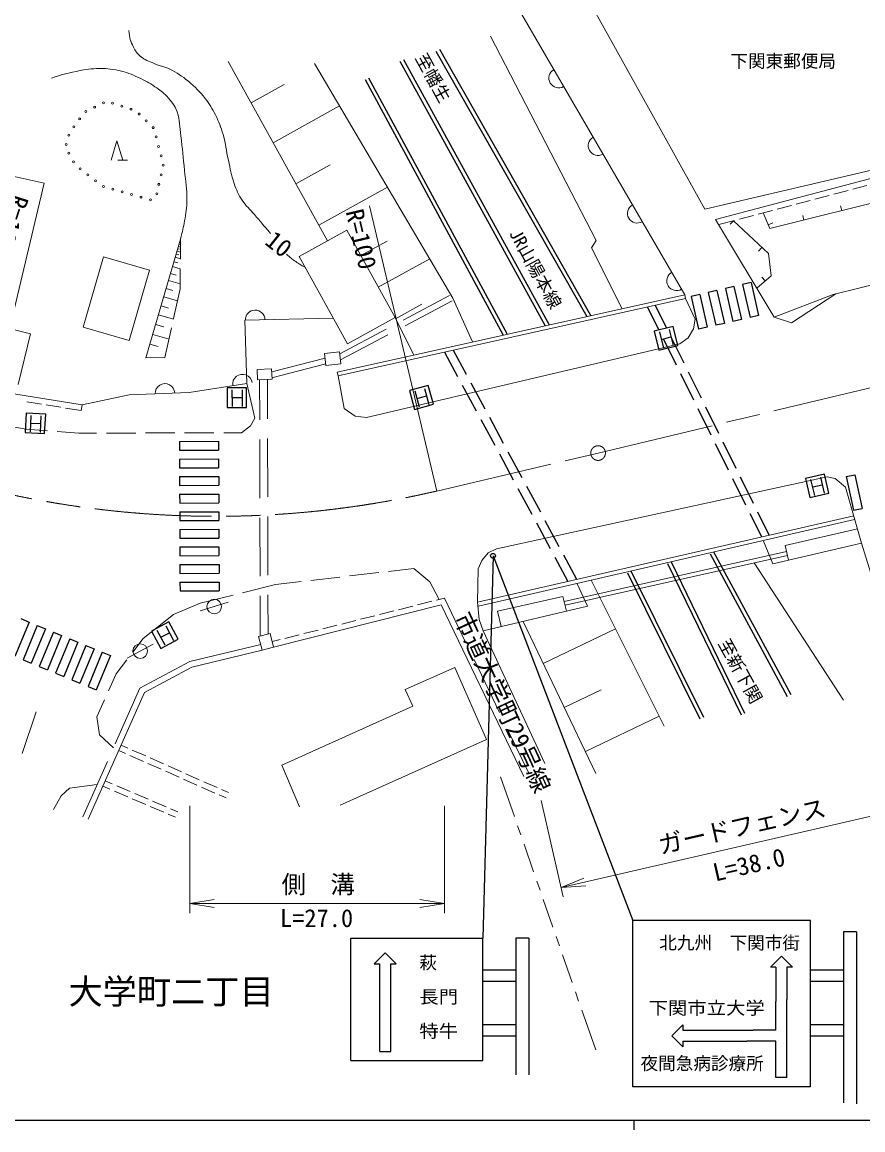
# Model space of a CAD drawing. Units: millimetres, scale not verified. Extents: x 40000 to 680000, y 20000 to 380000.
# Drawn here: x 205416 to 291452, y 204000 to 317359 of the extents above; entities that cross this region are included whole.
import ezdxf
from ezdxf.enums import TextEntityAlignment as Align

# ---------------------------------------------------------------- set-up
doc = ezdxf.new("R2010")
doc.units = ezdxf.units.MM
doc.header["$LTSCALE"] = 1000
doc.linetypes.add('CHAIN', pattern=[18.5, 12, -1.5, 3.5, -1.5])
for name, color, linetype, lineweight in [('M-BMK', 2, 'CHAIN', 13), ('M-BMK-HTXT', 7, 'Continuous', 13), ('M-STR-HTXT', 7, 'Continuous', 13), ('M-STR-STR1', 1, 'Continuous', 25), ('M-STR-STR3', 7, 'Continuous', 25), ('M-STR-STRC', 7, 'Continuous', 25), ('M-TTL-BAND', 7, 'Continuous', 25), ('M-WORK', 1, 'Continuous', 13)]:
    doc.layers.add(name, color=color, linetype=linetype, lineweight=lineweight)
doc.styles.add('ＭＳ ゴシック', font='')
doc.styles.get('ＭＳ ゴシック').set_extended_font_data('MS Gothic')

# ---------------------------------------------------------------- blocks, each defined once
blk = doc.blocks.new('open_arrow')
at = {"color": 0, "linetype": 'Continuous', "lineweight": -2}
blk.add_lwpolyline([(7.5, 1.25), (0, 0), (7.5, -1.25)], dxfattribs=at)

msp = doc.modelspace()

# ---------------------------------------------------------------- linework, layer by layer
at = {"layer": 'M-BMK'}
for p, q in [((264358, 273260), (361603, 296571)), ((247852, 269375), (264358, 273260))]:
    msp.add_line(p, q, dxfattribs=at)
msp.add_circle((264358, 273260), 750, dxfattribs=at)
msp.add_arc((225247, 366787), 100000, 252.27411, 283.06411, dxfattribs=at)
at = {"layer": 'M-BMK-HTXT'}
for p, q in [((206866, 246779), (205418, 242518)), ((254376, 240134), (255790, 236069)), ((256119, 235125), (256448, 234180)), ((256777, 233236), (257763, 230403)), ((258092, 229458), (258420, 228514)), ((258749, 227569), (259735, 224736)), ((260064, 223792), (260393, 222847)), ((260722, 221903), (261708, 219069)), ((262037, 218125), (262365, 217181)), ((262694, 216236), (264109, 212172))]:
    msp.add_line(p, q, dxfattribs=at)
at = {"layer": 'M-STR-HTXT'}
for p, q in [((247852, 269375), (240979, 298578)), ((222570, 237169), (222570, 226169)), ((248622, 237169), (248622, 226169)), ((258520, 237702), (260786, 227830)), ((260562, 228805), (297383, 237257)), ((222570, 227169), (248622, 227169))]:
    msp.add_line(p, q, dxfattribs=at)
at = {"layer": 'M-STR-STR1'}
for p, q in [((270596, 285849), (269428, 288202)), ((271375, 286028), (270207, 288381)), ((272375, 282266), (271041, 284953)), ((273153, 282445), (271819, 285132)), ((248645, 283580), (249982, 281096)), ((250897, 281290), (249567, 283760)), ((274153, 278683), (272819, 281370)), ((274931, 278862), (273598, 281549)), ((250457, 280215), (251879, 277574)), ((252794, 277768), (251371, 280409)), ((275932, 275100), (274598, 277787)), ((276710, 275279), (275376, 277966)), ((252353, 276693), (253776, 274052)), ((254690, 274246), (253268, 276887)), ((278488, 271696), (277155, 274383)), ((256587, 270724), (255164, 273366)), ((277710, 271517), (276376, 274204)), ((254250, 273172), (255672, 270530)), ((258483, 267203), (257061, 269844)), ((279488, 267934), (278155, 270621)), ((280267, 268113), (278933, 270800)), ((256146, 269650), (257569, 267008)), ((281101, 264685), (279933, 267038)), ((281879, 264864), (280711, 267218)), ((258043, 266128), (259465, 263487)), ((260380, 263681), (258957, 266322)), ((259939, 262606), (261277, 260122)), ((262184, 260330), (260854, 262800))]:
    msp.add_line(p, q, dxfattribs=at)
at = {"layer": 'M-STR-STR3'}
for p, q in [((247768, 314396), (263195, 287226)), ((248115, 314594), (263604, 287316)), ((244082, 313354), (258946, 286281)), ((244433, 313546), (259352, 286371)), ((240520, 311487), (254653, 285326)), ((240872, 311677), (255059, 285416)), ((276169, 263139), (284075, 248539)), ((271472, 261967), (278983, 246464)), ((271832, 262141), (279343, 246639)), ((275817, 262949), (283723, 248349)), ((267358, 261016), (274778, 246051)), ((267716, 261193), (275136, 246228))]:
    msp.add_line(p, q, dxfattribs=at)
at = {"layer": 'M-STR-STRC'}
for p, q in [((278260, 290296), (277383, 290094)), ((278260, 290296), (279033, 286940)), ((280014, 290701), (279137, 290498)), ((279137, 290498), (279910, 287142)), ((280014, 290701), (280788, 287345)), ((274752, 289488), (273875, 289286)), ((273875, 289286), (274648, 285930)), ((274752, 289488), (275525, 286132)), ((276506, 289892), (275629, 289690)), ((275629, 289690), (276402, 286334)), ((276506, 289892), (277279, 286536)), ((277383, 290094), (278156, 286738)), ((279033, 286940), (278156, 286738)), ((280788, 287345), (279910, 287142)), ((272026, 286223), (270086, 285738)), ((270086, 285738), (270572, 283798)), ((271621, 285911), (272035, 284257)), ((272512, 284283), (272026, 286223)), ((275525, 286132), (274648, 285930)), ((277279, 286536), (276402, 286334)), ((271075, 284011), (270662, 285660)), ((270853, 284899), (271815, 285140)), ((270572, 283798), (272512, 284283)), ((246980, 280190), (245050, 279664)), ((247506, 278260), (246980, 280190)), ((228384, 279937), (226384, 279929)), ((226384, 279929), (226391, 277929)), ((226931, 278016), (226925, 279715)), ((226928, 278931), (227919, 278935)), ((227916, 279730), (227923, 278025)), ((228391, 277937), (228384, 279937)), ((245050, 279664), (245577, 277734)), ((246075, 277958), (245628, 279598)), ((245835, 278841), (246791, 279102)), ((246582, 279869), (247030, 278224)), ((226391, 277929), (228391, 277937)), ((245577, 277734), (247506, 278260)), ((205825, 277358), (205720, 275361)), ((207823, 277253), (205825, 277358)), ((206264, 275417), (206354, 277114)), ((207344, 277073), (207254, 275370)), ((207717, 275255), (207823, 277253)), ((206312, 276331), (207302, 276279)), ((205720, 275361), (207717, 275255)), ((221512, 274448), (225515, 274463)), ((221512, 274448), (221515, 273548)), ((225515, 274463), (225519, 273563)), ((221515, 273548), (225519, 273563)), ((221519, 272648), (225522, 272663)), ((221519, 272648), (221522, 271748)), ((225522, 272663), (225526, 271763)), ((221522, 271748), (225526, 271763)), ((287512, 271107), (285566, 270645)), ((287974, 269161), (287512, 271107)), ((289758, 270848), (290637, 271039)), ((290637, 271039), (291386, 267595)), ((221525, 270848), (225529, 270863)), ((221525, 270848), (221529, 269948)), ((221529, 269948), (225532, 269963)), ((225529, 270863), (225532, 269963)), ((285566, 270645), (286028, 268699)), ((286534, 268907), (286141, 270560)), ((286322, 269797), (287287, 270026)), ((287103, 270800), (287497, 269141)), ((289758, 270848), (290507, 267404)), ((221532, 269048), (225536, 269063)), ((221532, 269048), (221536, 268148)), ((225536, 269063), (225539, 268163)), ((286028, 268699), (287974, 269161)), ((221536, 268148), (225539, 268163)), ((290507, 267404), (291386, 267595)), ((221539, 267248), (225543, 267263)), ((221539, 267248), (221542, 266348)), ((225543, 267263), (225546, 266363)), ((221542, 266348), (225546, 266363)), ((221546, 265448), (225550, 265463)), ((221546, 265448), (221549, 264548)), ((225550, 265463), (225553, 264563)), ((221549, 264548), (225553, 264563)), ((221553, 263648), (225556, 263663)), ((221553, 263648), (221556, 262748)), ((225556, 263663), (225560, 262763)), ((221556, 262748), (225560, 262763)), ((221560, 261848), (225563, 261863)), ((225563, 261863), (225567, 260963)), ((253605, 262735), (252569, 223613)), ((253605, 262735), (267911, 225415)), ((221560, 261848), (221563, 260948)), ((221563, 260948), (225567, 260963)), ((221566, 260048), (225570, 260063)), ((221566, 260048), (221570, 259148)), ((225570, 260063), (225573, 259163)), ((221570, 259148), (225573, 259163)), ((205293, 256314), (206125, 255971)), ((206125, 255971), (204673, 252451)), ((206957, 255627), (205505, 252108)), ((207789, 255284), (206337, 251765)), ((206957, 255627), (207789, 255284)), ((220425, 255980), (218663, 255034)), ((220045, 253602), (219241, 255099)), ((220109, 255578), (220916, 254076)), ((221371, 254219), (220425, 255980)), ((208621, 254941), (207169, 251421)), ((209453, 254597), (208001, 251078)), ((208621, 254941), (209453, 254597)), ((210285, 254254), (208832, 250735)), ((210285, 254254), (211117, 253911)), ((218663, 255034), (219610, 253272)), ((219610, 253272), (221371, 254219)), ((219612, 254408), (220485, 254878)), ((211117, 253911), (209664, 250392)), ((211949, 253568), (210496, 250048)), ((212780, 253224), (211328, 249705)), ((211949, 253568), (212780, 253224)), ((213612, 252881), (212160, 249362)), ((213612, 252881), (214444, 252538)), ((205505, 252108), (206337, 251765)), ((214444, 252538), (212992, 249018)), ((207169, 251421), (208001, 251078)), ((208832, 250735), (209664, 250392)), ((210496, 250048), (211328, 249705)), ((212160, 249362), (212992, 249018)), ((286103, 225415), (267911, 225415)), ((267911, 208385), (267911, 225415)), ((286103, 208385), (286103, 225415)), ((239069, 223613), (252569, 223613)), ((239069, 211113), (239069, 223613)), ((252569, 211113), (252569, 223613)), ((255929, 223613), (255929, 209613)), ((257273, 223613), (255929, 223613)), ((257273, 223613), (257273, 209613)), ((290807, 224261), (289463, 224261)), ((289463, 224261), (289463, 206752)), ((290807, 224261), (290807, 206671)), ((242569, 222113), (241449, 220993)), ((243689, 220993), (242569, 222113)), ((281999, 220652), (283119, 221772)), ((283119, 221772), (284239, 220652)), ((241449, 220993), (242009, 220993)), ((242015, 212031), (242004, 220993)), ((243129, 220993), (243689, 220993)), ((243129, 212033), (243129, 220993)), ((255929, 220341), (252569, 220341)), ((282559, 220652), (281999, 220652)), ((282559, 220652), (282559, 217137)), ((284239, 220652), (283679, 220652)), ((283679, 220652), (283680, 217336)), ((289463, 220341), (286103, 220341)), ((252569, 219221), (255929, 219221)), ((286103, 219221), (289463, 219221)), ((282559, 214190), (282559, 217137)), ((283671, 209353), (283680, 217336)), ((255929, 214741), (252569, 214741)), ((271911, 213630), (273031, 214750)), ((273031, 214750), (273031, 214190)), ((289463, 214741), (286103, 214741)), ((252569, 213621), (255929, 213621)), ((273031, 212510), (271911, 213630)), ((273031, 214190), (280228, 214190)), ((282559, 214190), (280228, 214190)), ((286103, 213621), (289463, 213621)), ((242015, 212031), (243129, 212033)), ((273031, 213070), (279586, 213070)), ((273031, 213070), (273031, 212510)), ((282559, 213070), (279586, 213070)), ((282559, 209354), (282559, 213070)), ((239069, 211113), (252569, 211113)), ((283671, 209353), (282559, 209354)), ((286103, 208385), (267911, 208385))]:
    msp.add_line(p, q, dxfattribs=at)
msp.add_circle((253605, 262735), 250, dxfattribs=at)
at = {"layer": 'M-TTL-BAND'}
for p, q in [((40000, 205000), (579000, 205000)), ((268000, 205000), (268000, 204000))]:
    msp.add_line(p, q, dxfattribs=at)
at = {"layer": 'M-WORK'}
for p, q in [((256268, 332409), (275272, 298236)), ((256298, 318545), (273219, 289454)), ((253331, 315916), (264144, 295017)), ((236667, 294975), (226502, 313328)), ((249498, 289104), (235349, 313128)), ((228841, 309106), (232242, 310989)), ((231101, 305024), (237903, 308791)), ((276382, 297177), (322837, 309428)), ((214512, 303222), (215112, 305222)), ((215112, 305222), (215712, 303222)), ((275272, 298236), (304949, 305169)), ((216212, 303222), (215212, 303222)), ((233436, 300809), (236948, 302754)), ((207672, 300876), (204601, 301577)), ((204636, 288082), (207672, 300876)), ((235770, 296594), (242796, 300485)), ((290418, 300258), (291869, 300641)), ((286551, 299238), (288001, 299621)), ((288485, 299748), (289935, 300131)), ((282683, 298218), (284133, 298601)), ((284617, 298728), (286067, 299111)), ((325628, 298900), (288422, 289474)), ((289303, 298070), (289181, 298555)), ((282379, 287151), (276382, 297177)), ((276703, 296641), (278332, 297071)), ((278205, 297037), (277863, 296672)), ((278815, 297198), (280266, 297581)), ((280749, 297708), (282199, 298091)), ((285422, 297100), (285301, 297585)), ((233774, 293382), (238652, 296069)), ((238652, 296069), (243579, 287127)), ((281778, 296610), (282236, 296808)), ((218080, 283009), (221625, 295160)), ((221546, 294890), (221622, 294867)), ((221605, 293113), (221625, 295160)), ((240079, 293464), (242769, 294938)), ((264144, 295017), (263691, 294265)), ((221175, 293617), (221436, 293540)), ((221266, 293930), (221612, 293829)), ((221336, 294170), (221509, 294119)), ((221406, 294410), (221617, 294348)), ((221476, 294650), (221582, 294619)), ((263691, 294265), (266827, 288033)), ((281125, 294304), (280783, 293939)), ((213757, 293359), (211659, 286145)), ((218456, 291993), (213757, 293359)), ((220946, 292831), (221339, 292716)), ((221083, 293303), (221605, 293151)), ((238700, 284439), (233774, 293382)), ((241848, 290237), (247123, 293127)), ((216358, 284779), (218456, 291993)), ((220600, 291646), (221194, 291472)), ((220808, 292359), (221595, 292129)), ((221575, 290066), (221595, 292113)), ((220392, 290933), (221580, 290586)), ((281459, 290875), (281129, 291251)), ((219900, 289246), (221305, 288836)), ((220146, 290090), (220849, 289885)), ((220912, 287040), (221575, 290066)), ((273219, 289454), (237662, 281548)), ((244419, 286869), (249150, 289375)), ((251509, 284627), (249498, 289104)), ((273219, 289454), (273306, 289064)), ((288422, 289474), (282379, 287151)), ((284160, 286597), (288696, 289544)), ((219632, 288328), (220397, 288105)), ((273306, 289064), (237749, 281157)), ((243617, 287010), (246306, 288483)), ((244596, 286284), (249431, 288845)), ((274276, 286971), (273306, 289064)), ((206280, 285463), (198829, 287281)), ((219364, 287410), (220895, 286963)), ((243579, 287127), (238700, 284439)), ((243579, 287127), (245500, 283291)), ((274131, 285986), (274276, 286971)), ((282379, 287151), (284160, 286597)), ((211659, 286145), (216358, 284779)), ((219072, 286409), (219906, 286166)), ((220034, 283038), (220697, 286064)), ((237921, 283426), (242652, 285933)), ((273585, 285062), (274131, 285986)), ((205018, 280294), (206280, 285463)), ((218780, 285409), (220447, 284923)), ((237995, 282786), (242829, 285347)), ((272720, 284423), (273585, 285062)), ((218489, 284409), (219322, 284166)), ((237898, 283628), (236367, 283452)), ((236367, 283452), (236509, 282214)), ((238040, 282390), (237898, 283628)), ((240661, 276887), (272720, 284423)), ((218080, 283009), (220034, 283038)), ((236421, 282984), (230956, 281576)), ((236490, 282382), (230984, 280963)), ((236509, 282214), (238040, 282390)), ((230941, 281890), (229467, 281821)), ((229467, 281821), (229516, 280745)), ((230991, 280813), (230941, 281890)), ((237662, 281548), (237749, 281157)), ((237749, 281157), (238369, 277822)), ((229214, 276829), (228424, 280391)), ((229516, 280745), (230991, 280813)), ((229727, 276646), (229718, 280754)), ((230527, 276765), (230518, 280791)), ((203927, 279426), (211558, 278206)), ((205906, 278502), (207387, 278265)), ((207881, 278186), (209362, 277949)), ((209856, 277870), (211463, 277613)), ((211558, 278206), (211463, 277613)), ((238369, 277822), (239512, 277035)), ((228800, 276036), (229214, 276829)), ((239512, 277035), (240661, 276887)), ((204130, 276017), (205792, 275707)), ((205792, 275707), (208014, 275538)), ((227847, 275347), (228800, 276036)), ((209011, 275462), (211233, 275294)), ((211233, 275294), (213040, 275299)), ((214040, 275303), (217040, 275312)), ((218040, 275315), (221040, 275325)), ((222040, 275328), (225040, 275338)), ((226040, 275341), (227847, 275347)), ((229745, 268646), (229732, 274646)), ((230545, 268765), (230531, 274765)), ((253953, 263453), (287792, 270844)), ((287792, 270844), (288630, 270641)), ((288630, 270641), (289682, 269755)), ((289682, 269755), (291318, 264047)), ((229764, 260646), (229750, 266646)), ((230564, 260765), (230550, 266765)), ((252015, 257989), (290514, 266852)), ((252105, 257600), (290603, 266462)), ((283507, 263814), (290895, 265521)), ((282233, 261938), (281281, 264254)), ((252471, 262250), (253107, 263051)), ((253107, 263051), (253953, 263453)), ((260880, 258068), (283651, 263184)), ((291318, 264047), (282233, 261938)), ((283850, 262314), (283507, 263814)), ((252100, 261413), (252471, 262250)), ((260978, 257680), (283740, 262794)), ((280318, 262025), (289469, 247985)), ((238922, 260682), (241903, 261024)), ((242896, 261139), (245513, 261439)), ((245513, 261439), (247142, 260084)), ((252015, 257989), (252100, 261413)), ((227979, 258969), (231338, 259809)), ((231338, 259809), (233955, 260110)), ((234949, 260224), (237929, 260567)), ((247142, 260084), (248108, 258283)), ((263267, 257594), (262232, 259878)), ((263647, 260257), (271121, 245302)), ((223649, 257886), (227009, 258726)), ((229778, 254538), (229768, 258646)), ((230577, 254738), (230568, 258765)), ((254074, 257069), (260751, 258577)), ((260751, 258577), (261129, 257088)), ((220905, 256732), (223649, 257886)), ((223639, 257100), (225069, 257553)), ((225069, 257553), (226499, 258005)), ((231153, 253389), (248294, 257712)), ((243935, 257231), (245390, 257598)), ((245874, 257720), (247329, 258087)), ((247814, 258209), (248622, 258413)), ((248294, 257712), (256763, 240165)), ((248622, 258413), (250789, 253923)), ((252186, 256215), (252015, 257989)), ((252611, 255073), (263267, 257594)), ((217811, 254278), (220905, 256732)), ((240057, 256253), (241511, 256620)), ((241996, 256742), (243450, 257109)), ((252611, 255073), (252186, 256215)), ((254435, 255504), (254074, 257069)), ((234239, 254786), (235693, 255152)), ((236178, 255275), (237633, 255642)), ((238117, 255764), (239572, 256131)), ((258898, 241480), (252611, 255073)), ((256675, 256035), (264141, 240468)), ((258736, 251739), (266131, 255286)), ((216726, 252876), (217811, 254278)), ((230802, 254794), (229618, 254499)), ((229618, 254499), (229969, 253093)), ((231153, 253389), (230802, 254794)), ((231006, 253970), (231815, 254174)), ((232300, 254297), (233754, 254663)), ((216178, 252279), (217496, 252995)), ((217496, 252995), (218814, 253711)), ((229828, 253676), (222570, 251922)), ((229969, 253093), (222786, 251357)), ((229969, 253093), (231153, 253389)), ((215029, 250682), (216114, 252085)), ((222570, 251922), (217475, 249184)), ((251659, 252121), (254266, 246718)), ((214248, 248929), (215029, 250682)), ((222786, 251357), (217940, 248753)), ((244597, 249073), (249711, 251313)), ((249711, 251313), (252951, 243944)), ((217940, 248753), (212157, 235782)), ((217475, 249184), (214949, 243519)), ((245403, 247360), (244597, 249073)), ((260898, 247230), (264669, 249039)), ((213060, 246261), (213841, 248015)), ((231989, 241321), (245403, 247360)), ((213330, 244434), (213060, 246261)), ((263060, 242722), (270602, 246339)), ((255136, 244917), (257303, 240426)), ((214764, 243104), (213330, 244434)), ((252951, 243944), (237975, 237221)), ((215298, 242827), (215989, 242521)), ((215542, 243375), (216232, 243069)), ((216689, 242867), (218061, 242259)), ((214135, 241692), (211609, 236026)), ((216446, 242318), (217817, 241711)), ((218274, 241508), (219646, 240901)), ((218518, 242057), (219889, 241449)), ((220103, 240698), (221474, 240091)), ((220347, 241246), (221718, 240639)), ((222175, 240436), (223547, 239829)), ((233802, 237045), (231989, 241321)), ((213090, 239349), (210264, 238972)), ((213908, 239710), (214631, 239402)), ((215091, 239206), (216471, 238617)), ((221931, 239888), (223303, 239280)), ((224004, 239626), (225375, 239019)), ((209417, 238175), (208626, 236796)), ((210264, 238972), (209417, 238175)), ((213664, 239162), (214392, 238852)), ((214852, 238656), (216231, 238067)), ((216931, 238421), (218311, 237833)), ((223760, 239078), (225131, 238470)), ((225589, 238268), (226279, 237962)), ((225832, 238816), (226522, 238510)), ((216691, 237871), (218071, 237283)), ((218531, 237087), (219911, 236498)), ((218771, 237637), (220151, 237048)), ((220371, 236302), (221098, 235992)), ((220610, 236852), (221334, 236544))]:
    msp.add_line(p, q, dxfattribs=at)
for points in [[(295299, 301545), (295081, 299513), (281942, 296231), (281245, 297839)], [(278205, 297037), (281789, 293683), (282052, 291396), (280602, 290122)], [(237258, 287057), (228209, 286866), (228424, 280391), (222503, 279474), (216368, 279209), (211558, 278206)], [(291318, 264047), (292389, 260524), (299953, 250058)]]:
    msp.add_lwpolyline(points, dxfattribs=at)
for centre, radius in [((212836, 308654), 100), ((213732, 309098), 100), ((214660, 309076), 100), ((215608, 308758), 100), ((216557, 308441), 100), ((211303, 307460), 100), ((211940, 308209), 100), ((217405, 307959), 100), ((218119, 307259), 100), ((210715, 306650), 100), ((218833, 306559), 100), ((209925, 304845), 100), ((210196, 305808), 100), ((219126, 305614), 100), ((210195, 303946), 100), ((219382, 304647), 100), ((210682, 303072), 100), ((219639, 303681), 100), ((219848, 302713), 100), ((211349, 302352), 100), ((212132, 301731), 100), ((219632, 301737), 100), ((212915, 301109), 100), ((213732, 300552), 100), ((219416, 300760), 100), ((214694, 300278), 100), ((215655, 300004), 100), ((216617, 299730), 100), ((217579, 299456), 100), ((218541, 299182), 100), ((219201, 299784), 100), ((225069, 257553), 750), ((217496, 252995), 750)]:
    msp.add_circle(centre, radius, dxfattribs=at)
for centre, start, end in [((260320, 311630), 120.1839, 300.1839), ((264343, 304715), 120.1839, 300.1839), ((268365, 297799), 120.1839, 300.1839), ((272387, 290884), 120.1839, 300.1839), ((229260, 286888), 1.21053, 181.21053), ((227959, 280319), 8.8077, 188.8077), ((220026, 279367), 2.47483, 182.47483)]:
    msp.add_arc(centre, 1000, start, end, dxfattribs=at)
for points, knots in [([(216327, 316497), (216450, 315739), (216469, 315409), (216804, 314812), (217030, 314408), (217152, 314153), (217511, 313860), (217992, 313468), (218357, 313387), (218921, 313131), (219528, 312856), (219928, 312844), (220522, 312543), (221313, 312141), (221741, 311868), (222426, 311305), (223169, 310694), (223553, 310299), (224151, 309546), (224632, 308940), (224847, 308553), (225193, 307861), (225569, 307107), (225739, 306660), (225978, 305852), (226274, 304853), (226287, 304256), (226518, 303240), (226730, 302306), (226786, 301763), (227107, 300861), (227358, 300154), (227526, 299757), (227936, 299129), (228345, 298503), (228694, 298243), (229180, 297674), (229828, 296916), (230030, 296680), (230839, 295734)], [0, 0, 0, 0, 1, 1, 1, 2, 2, 2, 3, 3, 3, 4, 4, 4, 5, 5, 5, 6, 6, 6, 7, 7, 7, 8, 8, 8, 9, 9, 9, 10, 10, 10, 11, 11, 11, 12, 12, 12, 13, 13, 13, 13]), ([(221625, 295160), (221848, 296031), (221909, 296286), (222036, 297018), (222180, 297849), (222261, 298320), (222282, 299163), (222312, 300343), (222144, 301000), (222031, 302175), (221898, 303564), (221828, 304343), (221647, 305727), (221522, 306688), (221583, 307262), (221267, 308179), (221025, 308882), (220718, 309218), (220220, 309771), (219812, 310223), (219513, 310411), (219009, 310751), (218388, 311171), (218016, 311376), (217335, 311690), (216573, 312041), (216127, 312223), (215307, 312402), (214435, 312593), (213924, 312637), (213032, 312608), (212206, 312582), (211747, 312478), (210934, 312324), (209928, 312132), (209575, 312009), (208403, 311641)], [0, 0, 0, 0, 1, 1, 1, 2, 2, 2, 3, 3, 3, 4, 4, 4, 5, 5, 5, 6, 6, 6, 7, 7, 7, 8, 8, 8, 9, 9, 9, 10, 10, 10, 11, 11, 11, 12, 12, 12, 12]), ([(232453, 293614), (232885, 293240), (233016, 293124), (233410, 292854), (233776, 292603), (233918, 292525), (234386, 292271)], [0, 0, 0, 0, 1, 1, 1, 2, 2, 2, 2])]:
    msp.add_open_spline(points, degree=3, knots=knots, dxfattribs=at)

# ---------------------------------------------------------------- block references
at = {"layer": 'M-STR-HTXT', "xscale": 333, "yscale": 333}
for p, rotation in [((260562, 228805), 12.9), ((248622, 227169), 180)]:
    msp.add_blockref('open_arrow', p, dxfattribs=dict(at, rotation=rotation))
msp.add_blockref('open_arrow', (222570, 227169), dxfattribs=at)

# ---------------------------------------------------------------- texts
at = {"layer": 'M-BMK-HTXT', "style": 'ＭＳ ゴシック'}
msp.add_text('市道大学町29号線', height=1833, rotation=294.819, dxfattribs=at).set_placement((254585, 247756), align=Align.MIDDLE_CENTER)
msp.add_text('大学町二丁目', height=2566, dxfattribs=at).set_placement((220664, 218158), align=Align.MIDDLE_CENTER)
at = {"layer": 'M-STR-HTXT', "style": 'ＭＳ ゴシック'}
for s, rotation, p in [('R=100', 251.953, (204285, 296608)), ('R=100', 283.243, (240119, 295154)), ('ガードフェンス', 12.928, (279086, 235063))]:
    msp.add_text(s, height=1833, rotation=rotation, dxfattribs=at).set_placement(p, align=Align.MIDDLE_CENTER)
msp.add_text('L=38.0', height=1833, rotation=12.928, dxfattribs=at).set_placement((280126, 229713), align=Align.BOTTOM_CENTER)
msp.add_text('側\u3000溝', height=1833, dxfattribs=at).set_placement((235712, 229124), align=Align.MIDDLE_CENTER)
msp.add_text('L=27.0', height=1833, dxfattribs=at).set_placement((235547, 224203), align=Align.BOTTOM_CENTER)
at = {"layer": 'M-STR-STRC', "style": 'ＭＳ ゴシック'}
msp.add_text('北九州\u3000下関市街', height=1320, dxfattribs=at).set_placement((285024, 223142), align=Align.MIDDLE_RIGHT)
for s, p in [('萩', (246069, 221113)), ('夜間急病診療所', (268702, 210806))]:
    msp.add_text(s, height=1320, dxfattribs=at).set_placement(p, align=Align.MIDDLE_LEFT)
at = {"layer": 'M-STR-STRC', "style": 'ＭＳ ゴシック', "width": 1.1}
for s, p in [('長門', (246069, 217613)), ('下関市立大学', (269531, 216471)), ('特牛', (246069, 214113))]:
    msp.add_text(s, height=1320, dxfattribs=at).set_placement(p, align=Align.MIDDLE_LEFT)
at = {"layer": 'M-WORK', "style": 'ＭＳ ゴシック'}
for s, height, rotation, p in [('至幡生', 1320, 298.767, (247479, 311666)), ('JR山陽本線', 1320, 298.767, (257964, 292127)), ('10', 1833, 321.56, (231690, 294651)), ('至新下関', 1320, 298.767, (278915, 250955))]:
    msp.add_text(s, height=height, rotation=rotation, dxfattribs=at).set_placement(p, align=Align.MIDDLE_CENTER)
msp.add_text('下関東郵便局', height=1320, dxfattribs=at).set_placement((283304, 313377), align=Align.MIDDLE_CENTER)

doc.saveas('drawing.dxf')
